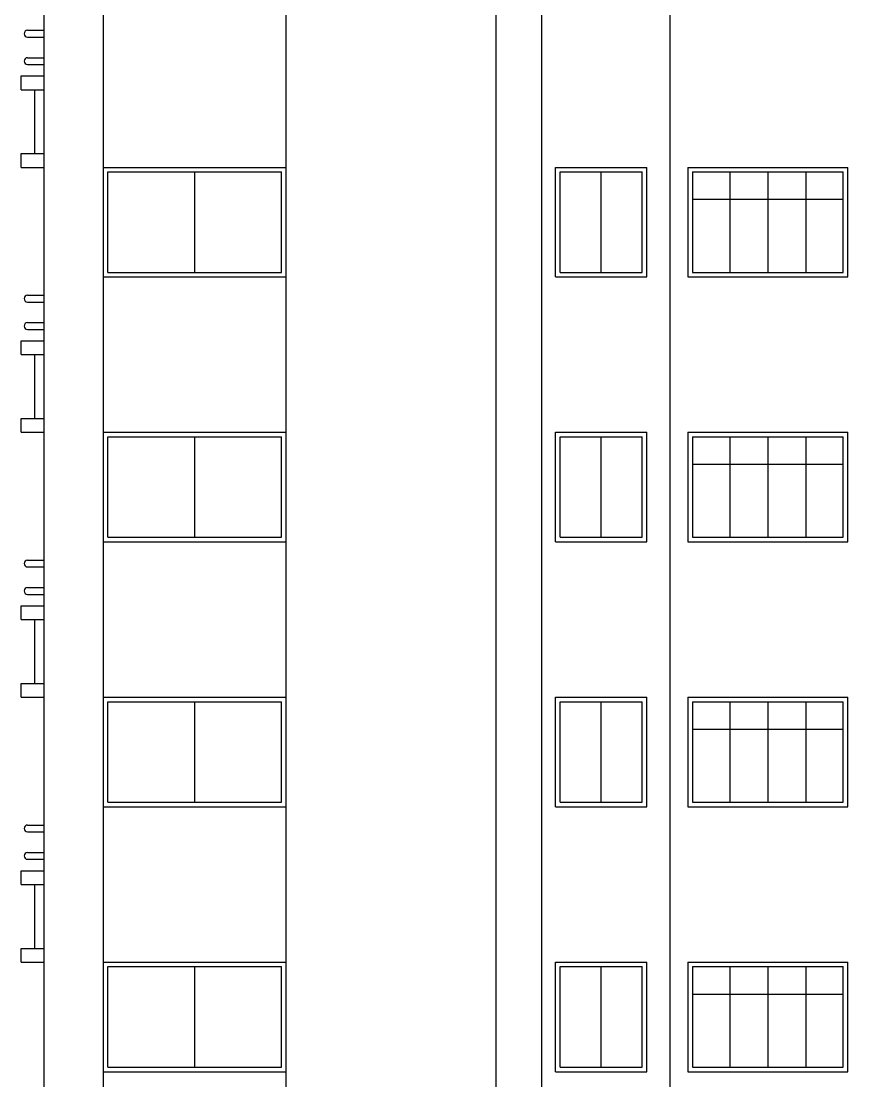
# Model space of a CAD drawing. Header units: millimetres. Extents: x 2200 to 2403, y 2380 to 2511.
# Drawn here: x 2362.56 to 2371.61, y 2476.07 to 2487.67 of the extents above; entities that cross this region are included whole.
import ezdxf

# ---------------------------------------------------------------- set-up
doc = ezdxf.new("R2010")
doc.units = ezdxf.units.MM

msp = doc.modelspace()

# ---------------------------------------------------------------- linework, layer by layer
at = {"color": 5}
msp.add_line((2369.65783, 2503.01758), (2369.65783, 2471.56758), dxfattribs=at)
at = {"color": 3}
for p, q in [((2362.80783, 2486.46758), (2362.80783, 2489.36758)), ((2367.75783, 2486.46758), (2367.75783, 2489.36758)), ((2368.25783, 2486.46758), (2368.25783, 2489.36758)), ((2362.80783, 2483.56758), (2362.80783, 2486.46758)), ((2367.75783, 2483.56758), (2367.75783, 2486.46758)), ((2368.25783, 2483.56758), (2368.25783, 2486.46758)), ((2362.80783, 2480.66758), (2362.80783, 2483.56758)), ((2367.75783, 2480.66758), (2367.75783, 2483.56758)), ((2368.25783, 2480.66758), (2368.25783, 2483.56758)), ((2362.80783, 2477.76758), (2362.80783, 2480.66758)), ((2367.75783, 2477.76758), (2367.75783, 2480.66758)), ((2368.25783, 2477.76758), (2368.25783, 2480.66758)), ((2362.80783, 2474.86758), (2362.80783, 2477.76758)), ((2367.75783, 2474.86758), (2367.75783, 2477.76758)), ((2368.25783, 2474.86758), (2368.25783, 2477.76758))]:
    msp.add_line(p, q, dxfattribs=at)
at = {"color": 1}
for p, q in [((2363.45783, 2486.46758), (2363.45783, 2489.36758)), ((2365.45783, 2486.46758), (2365.45783, 2489.36758)), ((2362.62783, 2487.56758), (2362.80783, 2487.56758)), ((2362.62783, 2487.49258), (2362.80783, 2487.49258)), ((2362.62783, 2487.26758), (2362.80783, 2487.26758)), ((2362.62783, 2487.19258), (2362.80783, 2487.19258)), ((2362.55783, 2486.91758), (2362.55783, 2487.06758)), ((2362.55783, 2487.06758), (2362.80783, 2487.06758)), ((2362.55783, 2486.91758), (2362.80783, 2486.91758)), ((2362.70783, 2486.21758), (2362.70783, 2486.91758)), ((2363.45783, 2483.56758), (2363.45783, 2486.46758)), ((2365.45783, 2483.56758), (2365.45783, 2486.46758)), ((2362.55783, 2486.06758), (2362.55783, 2486.21758)), ((2362.55783, 2486.21758), (2362.80783, 2486.21758)), ((2362.55783, 2486.06758), (2362.80783, 2486.06758)), ((2363.50783, 2484.91758), (2363.50783, 2486.01758)), ((2363.50783, 2486.01758), (2365.40783, 2486.01758)), ((2364.45783, 2484.91758), (2364.45783, 2486.01758)), ((2365.40783, 2484.91758), (2365.40783, 2486.01758)), ((2368.45783, 2486.01758), (2369.35783, 2486.01758)), ((2368.45783, 2484.91758), (2368.45783, 2486.01758)), ((2368.90783, 2484.91758), (2368.90783, 2486.01758)), ((2369.35783, 2484.91758), (2369.35783, 2486.01758)), ((2369.90783, 2486.01758), (2371.55783, 2486.01758)), ((2369.90783, 2486.01758), (2369.90783, 2484.91758)), ((2370.31783, 2486.01758), (2370.31783, 2484.91758)), ((2370.73283, 2486.01758), (2370.73283, 2484.91758)), ((2371.14783, 2486.01758), (2371.14783, 2484.91758)), ((2371.55783, 2484.91758), (2371.55783, 2486.01758)), ((2369.90783, 2485.71758), (2371.55783, 2485.71758)), ((2363.50783, 2484.91758), (2365.40783, 2484.91758)), ((2368.45783, 2484.91758), (2369.35783, 2484.91758)), ((2369.90783, 2484.91758), (2371.55783, 2484.91758)), ((2362.62783, 2484.66758), (2362.80783, 2484.66758)), ((2362.62783, 2484.59258), (2362.80783, 2484.59258)), ((2362.62783, 2484.36758), (2362.80783, 2484.36758)), ((2362.62783, 2484.29258), (2362.80783, 2484.29258)), ((2362.55783, 2484.01758), (2362.55783, 2484.16758)), ((2362.55783, 2484.16758), (2362.80783, 2484.16758)), ((2362.55783, 2484.01758), (2362.80783, 2484.01758)), ((2362.70783, 2483.31758), (2362.70783, 2484.01758)), ((2363.45783, 2480.66758), (2363.45783, 2483.56758)), ((2365.45783, 2480.66758), (2365.45783, 2483.56758)), ((2362.55783, 2483.16758), (2362.55783, 2483.31758)), ((2362.55783, 2483.31758), (2362.80783, 2483.31758)), ((2362.55783, 2483.16758), (2362.80783, 2483.16758)), ((2363.50783, 2482.01758), (2363.50783, 2483.11758)), ((2363.50783, 2483.11758), (2365.40783, 2483.11758)), ((2364.45783, 2482.01758), (2364.45783, 2483.11758)), ((2365.40783, 2482.01758), (2365.40783, 2483.11758)), ((2368.45783, 2483.11758), (2369.35783, 2483.11758)), ((2368.45783, 2482.01758), (2368.45783, 2483.11758)), ((2368.90783, 2482.01758), (2368.90783, 2483.11758)), ((2369.35783, 2482.01758), (2369.35783, 2483.11758)), ((2369.90783, 2483.11758), (2371.55783, 2483.11758)), ((2369.90783, 2483.11758), (2369.90783, 2482.01758)), ((2370.31783, 2483.11758), (2370.31783, 2482.01758)), ((2370.73283, 2483.11758), (2370.73283, 2482.01758)), ((2371.14783, 2483.11758), (2371.14783, 2482.01758)), ((2371.55783, 2482.01758), (2371.55783, 2483.11758)), ((2369.90783, 2482.81758), (2371.55783, 2482.81758)), ((2363.50783, 2482.01758), (2365.40783, 2482.01758)), ((2368.45783, 2482.01758), (2369.35783, 2482.01758)), ((2369.90783, 2482.01758), (2371.55783, 2482.01758)), ((2362.62783, 2481.76758), (2362.80783, 2481.76758)), ((2362.62783, 2481.69258), (2362.80783, 2481.69258)), ((2362.62783, 2481.46758), (2362.80783, 2481.46758)), ((2362.62783, 2481.39258), (2362.80783, 2481.39258)), ((2362.55783, 2481.11758), (2362.55783, 2481.26758)), ((2362.55783, 2481.26758), (2362.80783, 2481.26758)), ((2362.55783, 2481.11758), (2362.80783, 2481.11758)), ((2362.70783, 2480.41758), (2362.70783, 2481.11758)), ((2363.45783, 2477.76758), (2363.45783, 2480.66758)), ((2365.45783, 2477.76758), (2365.45783, 2480.66758)), ((2362.55783, 2480.26758), (2362.55783, 2480.41758)), ((2362.55783, 2480.41758), (2362.80783, 2480.41758)), ((2362.55783, 2480.26758), (2362.80783, 2480.26758)), ((2363.50783, 2479.11758), (2363.50783, 2480.21758)), ((2363.50783, 2480.21758), (2365.40783, 2480.21758)), ((2364.45783, 2479.11758), (2364.45783, 2480.21758)), ((2365.40783, 2479.11758), (2365.40783, 2480.21758)), ((2368.45783, 2480.21758), (2369.35783, 2480.21758)), ((2368.45783, 2479.11758), (2368.45783, 2480.21758)), ((2368.90783, 2479.11758), (2368.90783, 2480.21758)), ((2369.35783, 2479.11758), (2369.35783, 2480.21758)), ((2369.90783, 2480.21758), (2371.55783, 2480.21758)), ((2369.90783, 2480.21758), (2369.90783, 2479.11758)), ((2370.31783, 2480.21758), (2370.31783, 2479.11758)), ((2370.73283, 2480.21758), (2370.73283, 2479.11758)), ((2371.14783, 2480.21758), (2371.14783, 2479.11758)), ((2371.55783, 2479.11758), (2371.55783, 2480.21758)), ((2369.90783, 2479.91758), (2371.55783, 2479.91758)), ((2363.50783, 2479.11758), (2365.40783, 2479.11758)), ((2368.45783, 2479.11758), (2369.35783, 2479.11758)), ((2369.90783, 2479.11758), (2371.55783, 2479.11758)), ((2362.62783, 2478.86758), (2362.80783, 2478.86758)), ((2362.62783, 2478.79258), (2362.80783, 2478.79258)), ((2362.62783, 2478.56758), (2362.80783, 2478.56758)), ((2362.62783, 2478.49258), (2362.80783, 2478.49258)), ((2362.55783, 2478.21758), (2362.55783, 2478.36758)), ((2362.55783, 2478.36758), (2362.80783, 2478.36758)), ((2362.55783, 2478.21758), (2362.80783, 2478.21758)), ((2362.70783, 2477.51758), (2362.70783, 2478.21758)), ((2363.45783, 2471.56758), (2363.45783, 2477.76758)), ((2365.45783, 2474.86758), (2365.45783, 2477.76758)), ((2362.55783, 2477.36758), (2362.55783, 2477.51758)), ((2362.55783, 2477.51758), (2362.80783, 2477.51758)), ((2362.55783, 2477.36758), (2362.80783, 2477.36758)), ((2363.50783, 2476.21758), (2363.50783, 2477.31758)), ((2363.50783, 2477.31758), (2365.40783, 2477.31758)), ((2364.45783, 2476.21758), (2364.45783, 2477.31758)), ((2365.40783, 2476.21758), (2365.40783, 2477.31758)), ((2368.45783, 2477.31758), (2369.35783, 2477.31758)), ((2368.45783, 2476.21758), (2368.45783, 2477.31758)), ((2368.90783, 2476.21758), (2368.90783, 2477.31758)), ((2369.35783, 2476.21758), (2369.35783, 2477.31758)), ((2369.90783, 2477.31758), (2371.55783, 2477.31758)), ((2369.90783, 2477.31758), (2369.90783, 2476.21758)), ((2370.31783, 2477.31758), (2370.31783, 2476.21758)), ((2370.73283, 2477.31758), (2370.73283, 2476.21758)), ((2371.14783, 2477.31758), (2371.14783, 2476.21758)), ((2371.55783, 2476.21758), (2371.55783, 2477.31758)), ((2369.90783, 2477.01758), (2371.55783, 2477.01758)), ((2363.50783, 2476.21758), (2365.40783, 2476.21758)), ((2368.45783, 2476.21758), (2369.35783, 2476.21758)), ((2369.90783, 2476.21758), (2371.55783, 2476.21758))]:
    msp.add_line(p, q, dxfattribs=at)
at = {"color": 2}
for p, q in [((2363.45783, 2486.06758), (2365.45783, 2486.06758)), ((2368.40783, 2486.06758), (2369.40783, 2486.06758)), ((2368.40783, 2484.86758), (2368.40783, 2486.06758)), ((2369.40783, 2484.86758), (2369.40783, 2486.06758)), ((2369.85783, 2486.06758), (2371.60783, 2486.06758)), ((2369.85783, 2486.06758), (2369.85783, 2484.86758)), ((2371.60783, 2484.86758), (2371.60783, 2486.06758)), ((2363.45783, 2484.86758), (2365.45783, 2484.86758)), ((2368.40783, 2484.86758), (2369.40783, 2484.86758)), ((2369.85783, 2484.86758), (2371.60783, 2484.86758)), ((2363.45783, 2483.16758), (2365.45783, 2483.16758)), ((2368.40783, 2483.16758), (2369.40783, 2483.16758)), ((2368.40783, 2481.96758), (2368.40783, 2483.16758)), ((2369.40783, 2481.96758), (2369.40783, 2483.16758)), ((2369.85783, 2483.16758), (2371.60783, 2483.16758)), ((2369.85783, 2483.16758), (2369.85783, 2481.96758)), ((2371.60783, 2481.96758), (2371.60783, 2483.16758)), ((2363.45783, 2481.96758), (2365.45783, 2481.96758)), ((2368.40783, 2481.96758), (2369.40783, 2481.96758)), ((2369.85783, 2481.96758), (2371.60783, 2481.96758)), ((2363.45783, 2480.26758), (2365.45783, 2480.26758)), ((2368.40783, 2480.26758), (2369.40783, 2480.26758)), ((2368.40783, 2479.06758), (2368.40783, 2480.26758)), ((2369.40783, 2479.06758), (2369.40783, 2480.26758)), ((2369.85783, 2480.26758), (2371.60783, 2480.26758)), ((2369.85783, 2480.26758), (2369.85783, 2479.06758)), ((2371.60783, 2479.06758), (2371.60783, 2480.26758)), ((2363.45783, 2479.06758), (2365.45783, 2479.06758)), ((2368.40783, 2479.06758), (2369.40783, 2479.06758)), ((2369.85783, 2479.06758), (2371.60783, 2479.06758)), ((2363.45783, 2477.36758), (2365.45783, 2477.36758)), ((2368.40783, 2477.36758), (2369.40783, 2477.36758)), ((2368.40783, 2476.16758), (2368.40783, 2477.36758)), ((2369.40783, 2476.16758), (2369.40783, 2477.36758)), ((2369.85783, 2477.36758), (2371.60783, 2477.36758)), ((2369.85783, 2477.36758), (2369.85783, 2476.16758)), ((2371.60783, 2476.16758), (2371.60783, 2477.36758)), ((2363.45783, 2476.16758), (2365.45783, 2476.16758)), ((2368.40783, 2476.16758), (2369.40783, 2476.16758)), ((2369.85783, 2476.16758), (2371.60783, 2476.16758))]:
    msp.add_line(p, q, dxfattribs=at)
at = {"color": 1}
for centre in [(2362.62783, 2487.53008), (2362.62783, 2487.23008), (2362.62783, 2484.63008), (2362.62783, 2484.33008), (2362.62783, 2481.73008), (2362.62783, 2481.43008), (2362.62783, 2478.83008), (2362.62783, 2478.53008)]:
    msp.add_arc(centre, 0.0375, 90, 270, dxfattribs=at)

doc.saveas('drawing.dxf')
